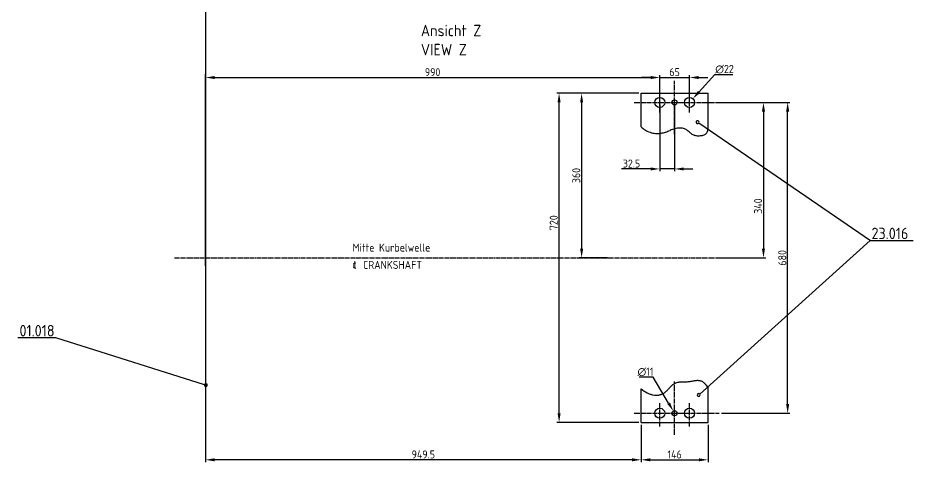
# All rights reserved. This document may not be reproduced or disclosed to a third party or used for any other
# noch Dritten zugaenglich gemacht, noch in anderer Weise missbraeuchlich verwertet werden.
# Model space of a CAD drawing. Extents: x 332 to 10230, y 47 to 4650.
# Drawn here: x 362 to 2319, y 1782 to 2753 of the extents above; entities that cross this region are included whole.
import ezdxf
from ezdxf.enums import TextEntityAlignment as Align

# ---------------------------------------------------------------- set-up
doc = ezdxf.new("R2010")
doc.units = 0
doc.linetypes.add('GEN7', pattern=[13.75, 10, -1.25, 1.25, -1.25])
doc.layers.get('0').update_dxf_attribs({"linetype": 'CONTINUOUS'})
doc.layers.get('DEFPOINTS').update_dxf_attribs({"linetype": 'CONTINUOUS'})
for name, color, linetype in [('5', 3, 'CONTINUOUS'), ('6', 2, 'CONTINUOUS'), ('MV-0', 7, 'CONTINUOUS'), ('MV-4', 3, 'CONTINUOUS'), ('MV-7', 4, 'GEN7')]:
    doc.layers.add(name, color=color, linetype=linetype)
doc.styles.get("Standard").update_dxf_attribs({"font": 'geniso.shx'})
doc.dimstyles.new('GEN-ISO', dxfattribs={"dimtxt": 3.5, "dimasz": 4, "dimexe": 1, "dimexo": 1, "dimgap": 0.6, "dimtad": 1, "dimtxsty": 'STANDARD', "dimcen": 0, "dimclrd": 256, "dimclre": 256, "dimclrt": 2, "dimazin": 3, "dimtp": 0.1, "dimtm": 0.1, "dimtfac": 0.71, "dimtdec": 3, "dimtmove": 0, "dimatfit": 3, "dimtzin": 0})
doc.dimstyles.new('GEN-ISO$3', dxfattribs={"dimtxt": 3.5, "dimasz": 4, "dimexe": 1, "dimexo": 1, "dimgap": 0.6, "dimtad": 1, "dimtoh": 1, "dimtxsty": 'STANDARD', "dimcen": 0, "dimclrd": 256, "dimclre": 256, "dimclrt": 2, "dimazin": 3, "dimtp": 0.1, "dimtm": 0.1, "dimtfac": 0.71, "dimtdec": 3, "dimtofl": 0, "dimtmove": 0, "dimatfit": 3, "dimtzin": 0})

# ---------------------------------------------------------------- blocks, each defined once
blk = doc.blocks.new('*D106')
at = {"linetype": 'BYBLOCK'}
for p, q in [((-1627.606822, 139.38747), (-1593.185034, 177.219008)), ((-1593.185034, 177.219008), (-1553.689611, 177.219008))]:
    blk.add_line(p, q, dxfattribs=at)
blk.add_solid([(-1630.072332, 141.630764), (-1625.141312, 137.144176), (-1641.066588, 124.594408)], dxfattribs=at)
at = {"layer": 'DEFPOINTS', "color": 0, "linetype": 'BYBLOCK'}
for p in [(-1641.066588, 124.594408), (-1655.872331, 108.322039)]:
    blk.add_point(p, dxfattribs=at)
at = {"color": 2, "linetype": 'BYBLOCK', "insert": (-1571.937322, 188.97073), "char_height": 17.5, "attachment_point": 5}
blk.add_mtext('∅22', dxfattribs=at)
blk = doc.blocks.new('*D107')
at = {"linetype": 'BYBLOCK'}
for p, q in [((1765.321528, 2563.476819), (1765.321528, 2417.885206)), ((1797.821528, 2563.476819), (1797.821528, 2417.885206)), ((1745.321528, 2422.885206), (1681.846654, 2422.885206)), ((1797.821528, 2422.885206), (1765.321528, 2422.885206)), ((1817.821528, 2422.885206), (1837.821528, 2422.885206))]:
    blk.add_line(p, q, dxfattribs=at)
for points in [[(1745.321528, 2426.218539), (1745.321528, 2419.551873), (1765.321528, 2422.885206)], [(1817.821528, 2426.218539), (1817.821528, 2419.551873), (1797.821528, 2422.885206)]]:
    blk.add_solid(points, dxfattribs=at)
at = {"layer": 'DEFPOINTS', "color": 0, "linetype": 'BYBLOCK'}
for p in [(1765.321528, 2568.476819), (1797.821528, 2568.476819), (1765.321528, 2422.885206)]:
    blk.add_point(p, dxfattribs=at)
at = {"color": 2, "linetype": 'BYBLOCK', "insert": (1703.584091, 2434.635206), "char_height": 17.5, "attachment_point": 5}
blk.add_mtext('32.5', dxfattribs=at)
blk = doc.blocks.new('*D108')
at = {"linetype": 'BYBLOCK'}
for p, q in [((1745.321528, 2622.880994), (1725.321528, 2622.880994)), ((1765.321528, 2573.476819), (1765.321528, 2627.880994)), ((1765.321528, 2622.880994), (1830.321528, 2622.880994)), ((1830.321528, 2573.476819), (1830.321528, 2627.880994)), ((1850.321528, 2622.880994), (1870.321528, 2622.880994))]:
    blk.add_line(p, q, dxfattribs=at)
for points in [[(1745.321528, 2626.214327), (1745.321528, 2619.547661), (1765.321528, 2622.880994)], [(1850.321528, 2626.214327), (1850.321528, 2619.547661), (1830.321528, 2622.880994)]]:
    blk.add_solid(points, dxfattribs=at)
at = {"layer": 'DEFPOINTS', "color": 0, "linetype": 'BYBLOCK'}
for p in [(1830.321528, 2622.880994), (1765.321528, 2568.476819), (1830.321528, 2568.476819)]:
    blk.add_point(p, dxfattribs=at)
at = {"color": 2, "linetype": 'BYBLOCK', "insert": (1797.821528, 2634.630994), "char_height": 17.5, "attachment_point": 5}
blk.add_mtext('65', dxfattribs=at)
blk = doc.blocks.new('*D109')
at = {"linetype": 'BYBLOCK'}
for p, q in [((1719.821528, 2588.476819), (1589.499705, 2588.476819)), ((1594.499705, 2568.476819), (1594.499705, 2248.476819)), ((1651.181772, 2228.476819), (1589.499705, 2228.476819))]:
    blk.add_line(p, q, dxfattribs=at)
for points in [[(1591.166372, 2568.476819), (1597.833039, 2568.476819), (1594.499705, 2588.476819)], [(1591.166372, 2248.476819), (1597.833039, 2248.476819), (1594.499705, 2228.476819)]]:
    blk.add_solid(points, dxfattribs=at)
at = {"layer": 'DEFPOINTS', "color": 0, "linetype": 'BYBLOCK'}
for p in [(1724.821528, 2588.476819), (1594.499705, 2228.476819), (1656.181772, 2228.476819)]:
    blk.add_point(p, dxfattribs=at)
at = {"color": 2, "linetype": 'BYBLOCK', "insert": (1582.749705, 2408.476819), "char_height": 17.5, "attachment_point": 5, "rotation": 90}
blk.add_mtext('360', dxfattribs=at)
blk = doc.blocks.new('*D110')
at = {"linetype": 'BYBLOCK'}
for p, q in [((1719.821528, 2588.476819), (1540.262893, 2588.476819)), ((1545.262893, 1888.476819), (1545.262893, 2568.476819)), ((1719.821528, 1868.476819), (1540.262893, 1868.476819))]:
    blk.add_line(p, q, dxfattribs=at)
for points in [[(1541.92956, 2568.476819), (1548.596227, 2568.476819), (1545.262893, 2588.476819)], [(1541.92956, 1888.476819), (1548.596227, 1888.476819), (1545.262893, 1868.476819)]]:
    blk.add_solid(points, dxfattribs=at)
at = {"layer": 'DEFPOINTS', "color": 0, "linetype": 'BYBLOCK'}
for p in [(1545.262893, 2588.476819), (1724.821528, 2588.476819), (1724.821528, 1868.476819)]:
    blk.add_point(p, dxfattribs=at)
at = {"color": 2, "linetype": 'BYBLOCK', "insert": (1533.512893, 2305.32943), "char_height": 17.5, "attachment_point": 5, "rotation": 90}
blk.add_mtext('720', dxfattribs=at)
blk = doc.blocks.new('*D111')
at = {"linetype": 'BYBLOCK'}
for p, q in [((1900.116528, 2568.476819), (2049.925288, 2568.476819)), ((2044.925288, 1908.476819), (2044.925288, 2548.476819)), ((1900.116528, 1888.476819), (2049.925288, 1888.476819))]:
    blk.add_line(p, q, dxfattribs=at)
for points in [[(2041.591955, 2548.476819), (2048.258621, 2548.476819), (2044.925288, 2568.476819)], [(2041.591955, 1908.476819), (2048.258621, 1908.476819), (2044.925288, 1888.476819)]]:
    blk.add_solid(points, dxfattribs=at)
at = {"layer": 'DEFPOINTS', "color": 0, "linetype": 'BYBLOCK'}
for p in [(1895.116528, 2568.476819), (2044.925288, 2568.476819), (1895.116528, 1888.476819)]:
    blk.add_point(p, dxfattribs=at)
at = {"color": 2, "linetype": 'BYBLOCK', "insert": (2033.175288, 2228.476819), "char_height": 17.5, "attachment_point": 5, "rotation": 90}
blk.add_mtext('680', dxfattribs=at)
blk = doc.blocks.new('*D112')
at = {"linetype": 'BYBLOCK'}
for p, q in [((1889.912851, 2568.483616), (1997.041293, 2568.483616)), ((1992.041293, 2548.483616), (1992.041293, 2248.476819)), ((1895.679899, 2228.476819), (1997.041293, 2228.476819))]:
    blk.add_line(p, q, dxfattribs=at)
for points in [[(1988.707959, 2548.483616), (1995.374626, 2548.483616), (1992.041293, 2568.483616)], [(1988.707959, 2248.476819), (1995.374626, 2248.476819), (1992.041293, 2228.476819)]]:
    blk.add_solid(points, dxfattribs=at)
at = {"layer": 'DEFPOINTS', "color": 0, "linetype": 'BYBLOCK'}
for p in [(1884.912851, 2568.483616), (1890.679899, 2228.476819), (1992.041293, 2228.476819)]:
    blk.add_point(p, dxfattribs=at)
at = {"color": 2, "linetype": 'BYBLOCK', "insert": (1980.291293, 2341.628013), "char_height": 17.5, "attachment_point": 5, "rotation": 90}
blk.add_mtext('340', dxfattribs=at)
blk = doc.blocks.new('*D113')
at = {"linetype": 'BYBLOCK'}
for p, q in [((-1727.716907, -484.851916), (-1758.716907, -484.851916)), ((-1693.993418, -541.618581), (-1727.716907, -484.851916))]:
    blk.add_line(p, q, dxfattribs=at)
blk.add_solid([(-1691.127641, -539.916102), (-1696.859195, -543.321059), (-1683.778549, -558.813244)], dxfattribs=at)
at = {"layer": 'DEFPOINTS', "color": 0, "linetype": 'BYBLOCK'}
for p in [(-1683.778549, -558.813244), (-1678.160371, -568.270309)]:
    blk.add_point(p, dxfattribs=at)
at = {"color": 2, "linetype": 'BYBLOCK', "insert": (-1744.716907, -473.101916), "char_height": 17.5, "attachment_point": 5}
blk.add_mtext('∅11', dxfattribs=at)
blk = doc.blocks.new('*D114')
at = {"linetype": 'BYBLOCK'}
for p, q in [((-1753.96946, -588.541776), (-1753.96946, -670.417532)), ((-1607.96946, -588.541776), (-1607.96946, -670.417532)), ((-1733.96946, -665.417532), (-1627.96946, -665.417532))]:
    blk.add_line(p, q, dxfattribs=at)
for points in [[(-1733.96946, -662.084199), (-1733.96946, -668.750865), (-1753.96946, -665.417532)], [(-1627.96946, -662.084199), (-1627.96946, -668.750865), (-1607.96946, -665.417532)]]:
    blk.add_solid(points, dxfattribs=at)
at = {"layer": 'DEFPOINTS', "color": 0, "linetype": 'BYBLOCK'}
for p in [(-1753.96946, -583.541776), (-1607.96946, -583.541776), (-1607.96946, -665.417532)]:
    blk.add_point(p, dxfattribs=at)
at = {"color": 2, "linetype": 'BYBLOCK', "insert": (-1680.96946, -653.667532), "char_height": 17.5, "attachment_point": 5}
blk.add_mtext('146', dxfattribs=at)
blk = doc.blocks.new('*D115')
at = {"linetype": 'BYBLOCK'}
for p, q in [((-2351.32446, 228.765773), (-2351.32446, -668.986431)), ((-1398.591064, -618.346273), (-1398.591064, -668.986431)), ((-1418.591064, -663.986431), (-2331.32446, -663.986431))]:
    blk.add_line(p, q, dxfattribs=at)
for points in [[(-2331.32446, -660.653098), (-2331.32446, -667.319765), (-2351.32446, -663.986431)], [(-1418.591064, -660.653098), (-1418.591064, -667.319765), (-1398.591064, -663.986431)]]:
    blk.add_solid(points, dxfattribs=at)
at = {"layer": 'DEFPOINTS', "color": 0, "linetype": 'BYBLOCK'}
for p in [(-2351.32446, 233.765773), (-1398.591064, -613.346273), (-2351.32446, -663.986431)]:
    blk.add_point(p, dxfattribs=at)
at = {"color": 2, "linetype": 'BYBLOCK', "insert": (-1874.957762, -652.236431), "char_height": 17.5, "attachment_point": 5}
blk.add_mtext('949.5', dxfattribs=at)
blk = doc.blocks.new('*D125')
at = {"linetype": 'BYBLOCK'}
for p, q in [((772.148008, 2210.608073), (772.148008, 2627.880994)), ((792.148008, 2622.880994), (1745.321528, 2622.880994)), ((1765.321528, 2584.476819), (1765.321528, 2627.880994))]:
    blk.add_line(p, q, dxfattribs=at)
for points in [[(792.148008, 2626.214327), (792.148008, 2619.547661), (772.148008, 2622.880994)], [(1745.321528, 2626.214327), (1745.321528, 2619.547661), (1765.321528, 2622.880994)]]:
    blk.add_solid(points, dxfattribs=at)
at = {"layer": 'DEFPOINTS', "color": 0, "linetype": 'BYBLOCK'}
for p in [(1765.321528, 2622.880994), (1765.321528, 2579.476819), (772.148008, 2205.608073)]:
    blk.add_point(p, dxfattribs=at)
at = {"color": 2, "linetype": 'BYBLOCK', "insert": (1268.734768, 2634.630994), "char_height": 17.5, "attachment_point": 5}
blk.add_mtext('990', dxfattribs=at)

msp = doc.modelspace()

# ---------------------------------------------------------------- linework, layer by layer
at = {"layer": '5'}
msp.add_line((772.104601, 3592.259363), (772.104601, 2205.608073), dxfattribs=at)
for points in [[(1850.83762, 2523.87798, 1), (1845.261155, 2526.700309, 1), (1850.83762, 2523.87798), (2225.738287, 2266.33447)], [(1853.051347, 1930.06613, 1), (1847.846, 1926.606814, 1), (1853.051347, 1930.06613), (2225.135143, 2266.369917), (2319.149284, 2266.369917)], [(770.058642, 1950.73741, 1), (776.167244, 1949.415488, 1), (770.058642, 1950.73741), (445.395386, 2053.60958), (362.162959, 2053.60958)]]:
    msp.add_lwpolyline(points, format="xyb", dxfattribs=at)
msp.add_point((772.088133, 2629.237372), dxfattribs=at)
at = {"layer": 'DEFPOINTS', "color": 0, "linetype": 'BYBLOCK'}
msp.add_point((1765.321528, 2588.476819), dxfattribs=at)
at = {"layer": 'MV-0'}
for p, q in [((1724.821528, 2514.902819), (1724.821528, 2588.476819)), ((1724.821528, 2588.476819), (1870.821528, 2588.476819)), ((1870.821528, 2513.575819), (1870.821528, 2588.476819)), ((1724.821528, 1868.476819), (1724.821528, 1942.050819)), ((1870.821528, 1868.476819), (1870.821528, 1943.377819)), ((1724.821528, 1868.476819), (1870.821528, 1868.476819))]:
    msp.add_line(p, q, dxfattribs=at)
for centre, radius in [((1765.321528, 2568.476819), 11), ((1797.821528, 2568.476819), 5.5), ((1830.321528, 2568.476819), 11), ((1765.321528, 1888.476819), 11), ((1830.321528, 1888.476819), 11), ((1797.821528, 1888.476819), 5.5)]:
    msp.add_circle(centre, radius, dxfattribs=at)
at = {"layer": 'MV-4'}
msp.add_lwpolyline([(1724.821528, 1942.050819, 0.067), (1737.899528, 1933.092819, 0.03), (1744.009528, 1930.464819, 0.036), (1750.393528, 1928.669819, 0.044), (1756.886528, 1927.916819, 0.051), (1763.292528, 1928.389819, 0.056), (1769.607528, 1930.261819, 0.051), (1775.449528, 1933.480819, 0.021), (1778.161528, 1935.529819, 0.017), (1780.735528, 1937.810819, 0.013), (1783.189528, 1940.263819, 0.006), (1785.551528, 1942.811819, -0.002), (1788.198528, 1945.722819, -0.014), (1790.896528, 1948.508819, -0.025), (1793.748528, 1951.026819, -0.034), (1796.837528, 1953.156819, -0.041), (1800.572528, 1954.972819, -0.036), (1804.605528, 1956.205819, -0.028), (1808.835528, 1956.917819, -0.019), (1813.139528, 1957.232819, -0.008), (1817.901528, 1957.317819, 0.005), (1822.603528, 1957.370819, 0.015), (1827.270528, 1957.614819, 0.017), (1831.949528, 1958.172819, 0.008), (1834.978528, 1958.687819, 0.002), (1838.027528, 1959.267819, -0.005), (1841.086528, 1959.832819, -0.013), (1844.137528, 1960.283819, -0.021), (1847.159528, 1960.520819, -0.03), (1850.125528, 1960.449819, -0.036), (1853.008528, 1959.994819, -0.039), (1855.775528, 1959.113819, -0.038), (1858.477528, 1957.759819, -0.033), (1861.011528, 1955.997819, -0.027), (1863.355528, 1953.909819, -0.023), (1865.494528, 1951.589819, -0.062), (1870.821528, 1943.377819)], format="xyb", dxfattribs=at)
for centre, radius, start, end in [((1761.539623, 2553.192984), 53.050497, 226.200665, 238.793049), ((1760.548794, 2551.844299), 51.383801, 238.958816, 251.77968), ((1742.178085, 2613.755773), 115.883443, 288.098538, 290.61945), ((1633.951224, 2902.70075), 424.431973, 290.55724, 291.244788), ((1860.257461, 2320.779069), 199.945609, 109.659285, 111.263541), ((1819.203452, 2435.914026), 77.710278, 105.588586, 109.713437), ((1811.778757, 2462.574745), 50.035023, 99.187901, 105.603352), ((1809.697446, 2475.494747), 36.948457, 90.496101, 99.200872), ((1809.596231, 2482.213706), 30.228904, 82.854234, 90.414533), ((1810.079318, 2486.248599), 26.165267, 74.100012, 82.804783), ((1810.398228, 2487.558679), 24.817996, 64.817065, 73.979505), ((1809.433177, 2485.641713), 26.963461, 56.218677, 64.694586), ((1800.653091, 2472.685332), 42.614409, 50.593438, 56.092777), ((1697.375326, 2347.646735), 204.789964, 49.329519, 50.475425), ((1854.662875, 2510.525195), 16.185585, 339.571544, 353.991023), ((1845.057052, 2511.539563), 25.844817, 353.983895, 4.518892), ((1760.260343, 2550.845289), 50.344704, 251.736008, 265.470529), ((1760.228998, 2550.826459), 50.323467, 265.504413, 279.238934), ((1759.08829, 2558.234838), 57.818917, 279.17599, 284.217205), ((1754.871412, 2574.7726), 74.885818, 284.237153, 288.132891), ((1869.500747, 2547.875445), 59.253043, 229.270143, 233.165881), ((1850.304429, 2522.286721), 27.264293, 233.215887, 241.462918), ((1847.535102, 2517.356953), 21.610608, 241.669164, 250.373934), ((1848.035767, 2518.855773), 23.190539, 250.45261, 258.699641), ((1849.305639, 2525.256762), 29.71627, 258.717062, 265.36151), ((1850.032505, 2534.07668), 38.566084, 265.344824, 270.615106), ((1849.998147, 2538.7548), 43.244306, 270.594086, 276.093425), ((1850.905045, 2530.711346), 35.150062, 276.015246, 282.659694), ((1853.325708, 2520.069079), 24.236025, 282.590056, 291.752496), ((1856.399165, 2512.349474), 15.927091, 291.775025, 304.824342), ((1858.621603, 2509.099687), 11.99021, 304.974471, 321.903166), ((1858.423541, 2509.165575), 12.186935, 322.233918, 339.390532)]:
    msp.add_arc(centre, radius, start, end, dxfattribs=at)
at = {"layer": 'MV-7'}
for p, q in [((1797.821528, 2498.977819), (1797.821528, 2615.765819)), ((1765.321528, 2546.486819), (1765.321528, 2597.630819)), ((1830.321528, 2546.486819), (1830.321528, 2597.630819)), ((1709.316528, 2568.476819), (1895.116528, 2568.476819)), ((704.683528, 2228.476819), (1912.264528, 2228.476819)), ((1797.821528, 1841.187819), (1797.821528, 1957.975819)), ((1765.321528, 1859.322819), (1765.321528, 1910.466819)), ((1830.321528, 1859.322819), (1830.321528, 1910.466819)), ((1709.316528, 1888.476819), (1895.116528, 1888.476819))]:
    msp.add_line(p, q, dxfattribs=at)

# ---------------------------------------------------------------- texts
at = {"layer": '6', "color": 7}
msp.add_text('23.016', height=25, dxfattribs=at).set_placement((2228.135143, 2269.369917))
msp.add_text('01.018', height=25, dxfattribs=at).set_placement((442.395386, 2056.60958), align=Align.RIGHT)
at = {"layer": '6', "color": 7, "insert": (1243.083965, 2738.175069), "char_height": 25, "width": 407.235097, "attachment_point": 1}
msp.add_mtext('{Ansicht Z}\\P{VIEW Z}', dxfattribs=at)
at = {"layer": '6', "char_height": 17.5, "attachment_point": 1}
for s, insert, width in [('{Mitte Kurbelwelle}', (1093.815943, 2259.597058), 283.525967), ('{c}', (1093.160685, 2222.924298), 115.182428), ('{l}', (1096.142393, 2221.754179), 57.591199), ('{CRANKSHAFT}', (1116.732504, 2221.716075), 438.579214)]:
    msp.add_mtext(s, dxfattribs=dict(at, insert=insert, width=width))

# ---------------------------------------------------------------- dimensions: what is measured, and where the dimension line sits
at = {"layer": '5'}
dim = msp.add_linear_dim(base=(772.088133, 1786.633289), p1=(1724.821528, 1837.273448), p2=(772.088133, 2684.385493), text='949.5', dimstyle='GEN-ISO', override={"dimscale": 5, "dimpost": '<>'}, dxfattribs=at)
dim.commit()
dim.dimension.update_dxf_attribs({"geometry": '*D115', "text_midpoint": (1248.45483, 1798.383289), "insert": (3123.412593, 2450.619721)})
dim = msp.add_linear_dim(base=(1765.321528, 2622.880994), p1=(772.148008, 2205.608073), p2=(1765.321528, 2579.476819), text='990', dimstyle='GEN-ISO', override={"dimscale": 5, "dimdec": 0, "dimpost": '<>'}, dxfattribs=at)
dim.commit()
dim.dimension.update_dxf_attribs({"geometry": '*D125', "text_midpoint": (1268.734768, 2634.630994)})
for base, p1, p2, picture, middle in [((1830.321528, 2622.880994), (1765.321528, 2568.476819), (1830.321528, 2568.476819), '*D108', (1797.821528, 2634.630994)), ((1765.321528, 2422.885206), (1797.821528, 2568.476819), (1765.321528, 2568.476819), '*D107', (1703.584091, 2434.635206))]:
    dim = msp.add_linear_dim(base=base, p1=p1, p2=p2, dimstyle='GEN-ISO', override={"dimscale": 5, "dimpost": '<>'}, dxfattribs=at)
    dim.commit()
    dim.dimension.update_dxf_attribs({"geometry": picture, "text_midpoint": middle})
for p1, p2, picture, middle in [((1822.918657, 2560.340635), (1837.7244, 2576.613003), '*D106', (1906.853666, 2629.237603)), ((1800.630617, 1883.748287), (1795.012439, 1893.205351), '*D113', (1734.074081, 1967.166679))]:
    dim = msp.add_diameter_dim_2p(p1=p1, p2=p2, text='%%c<>', dimstyle='GEN-ISO$3', override={"dimscale": 5, "dimpost": '<>'}, dxfattribs=at)
    dim.commit()
    dim.dimension.update_dxf_attribs({"geometry": picture, "text_midpoint": middle, "dimtype": 163, "insert": (3478.790988, 2452.018595)})
for base, p1, p2, override, picture, middle in [((1545.262893, 2588.476819), (1724.821528, 1868.476819), (1724.821528, 2588.476819), {"dimscale": 5, "dimpost": '<>'}, '*D110', (1545.262893, 2305.32943)), ((1594.499705, 2228.476819), (1724.821528, 2588.476819), (1656.181772, 2228.476819), {"dimscale": 5, "dimpost": '<>'}, '*D109', (1594.499705, 2408.476819)), ((1992.041293, 2228.476819), (1884.912851, 2568.483616), (1890.679899, 2228.476819), {"dimscale": 5, "dimdec": 0, "dimpost": '<>'}, '*D112', (1992.041293, 2341.628013)), ((2044.925288, 2568.476819), (1895.116528, 1888.476819), (1895.116528, 2568.476819), {"dimscale": 5, "dimpost": '<>'}, '*D111', (2044.925288, 2228.476819))]:
    dim = msp.add_linear_dim(base=base, p1=p1, p2=p2, angle=90, dimstyle='GEN-ISO', override=override, dxfattribs=at)
    dim.commit()
    dim.dimension.update_dxf_attribs({"geometry": picture, "text_midpoint": middle, "dimtype": 160})
dim = msp.add_linear_dim(base=(1870.821528, 1786.601064), p1=(1724.821528, 1868.476819), p2=(1870.821528, 1868.476819), dimstyle='GEN-ISO', override={"dimscale": 5, "dimpost": '<>'}, dxfattribs=at)
dim.commit()
dim.dimension.update_dxf_attribs({"geometry": '*D114', "text_midpoint": (1797.821528, 1798.351064), "insert": (3478.790988, 2452.018595)})

doc.saveas('drawing.dxf')
